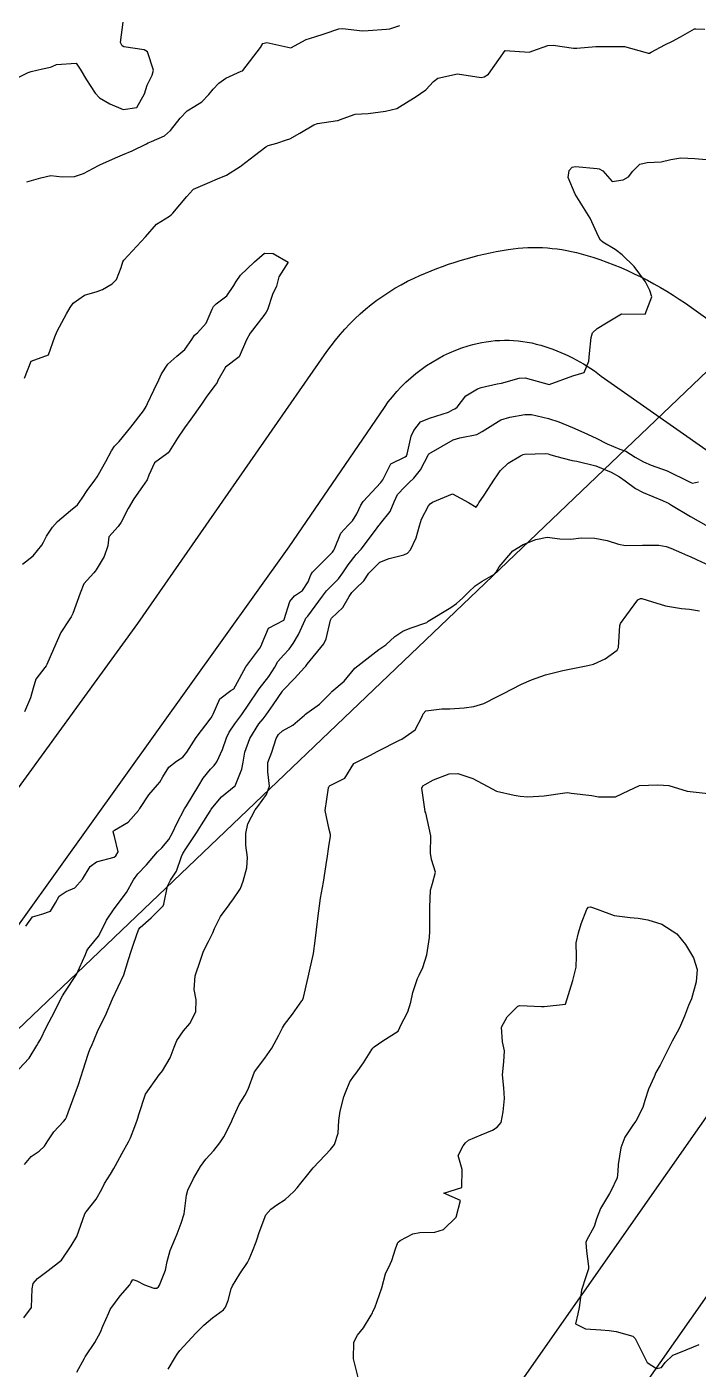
# Model space of a CAD drawing. Header units: metres. Extents: x 298520 to 308411, y 7433745 to 7450750.
# Drawn here: x 302506.7 to 302563, y 7441475.9 to 7441588.6 of the extents above; entities that cross this region are included whole.
import ezdxf

# ---------------------------------------------------------------- set-up
doc = ezdxf.new("R2010")
doc.units = ezdxf.units.M
doc.header["$LTSCALE"] = 10
doc.linetypes.add('CONTINUO', pattern=[0])
for name, color, linetype in [('Curvas de Nivel 1m', 11, 'Continuous'), ('Curvas de Nivel 5m', 15, 'Continuous'), ('TEXTO', 45, 'Continuous'), ('Vias Primárias', 230, 'Continuous')]:
    doc.layers.add(name, color=color, linetype=linetype)

msp = doc.modelspace()

# ---------------------------------------------------------------- linework, layer by layer
at = {"layer": 'Curvas de Nivel 1m', "flags": 128}
for points, elevation in [([(302505.68, 7441584.2), (302506.8, 7441584.75), (302507.04, 7441584.84), (302508.01, 7441585.07), (302508.66, 7441585.21), (302508.8, 7441585.26), (302509.18, 7441585.42), (302510.81, 7441585.53), (302511.15, 7441585.03), (302511.68, 7441584.13), (302512.43, 7441583.01), (302512.78, 7441582.64), (302513.64, 7441582.13), (302514.76, 7441581.66), (302515.91, 7441581.83), (302516.56, 7441582.96), (302516.79, 7441583.69), (302517.21, 7441584.54), (302517.32, 7441584.95), (302516.82, 7441586.48), (302516.53, 7441586.67), (302514.82, 7441586.91), (302514.69, 7441586.99), (302514.55, 7441587.27), (302514.77, 7441588.99)], 726), ([(302506.49, 7441559.08), (302507.06, 7441560.52), (302508.51, 7441561.06), (302509.02, 7441562.57), (302509.22, 7441563.05), (302510.01, 7441564.49), (302510.32, 7441565.03), (302510.57, 7441565.38), (302511.53, 7441566.06), (302512.58, 7441566.36), (302513.04, 7441566.54), (302513.83, 7441567), (302514.2, 7441567.38), (302514.6, 7441568.38), (302514.74, 7441568.86), (302514.81, 7441568.99), (302516.63, 7441570.96), (302517.57, 7441572.03), (302518.66, 7441572.7), (302518.8, 7441572.8), (302518.93, 7441572.94), (302520.1, 7441574.34), (302520.6, 7441574.91), (302520.68, 7441574.96), (302522.03, 7441575.56), (302522.69, 7441575.83), (302523.43, 7441576.15), (302524.59, 7441576.87), (302524.66, 7441576.92), (302524.7, 7441576.96), (302525.77, 7441577.8), (302526.73, 7441578.52), (302526.94, 7441578.62), (302527.65, 7441578.83), (302528.47, 7441579.09), (302528.74, 7441579.19), (302529.6, 7441579.66), (302530.75, 7441580.36), (302531.06, 7441580.48), (302532.75, 7441580.72), (302532.79, 7441580.73), (302532.92, 7441580.77), (302534.24, 7441581.27), (302534.76, 7441581.29), (302535.33, 7441581.32), (302536.76, 7441581.5), (302537.73, 7441581.74), (302538.77, 7441582.37), (302539.26, 7441582.69), (302540.15, 7441583.31), (302540.79, 7441584.01), (302541.17, 7441584.29), (302542.8, 7441584.65), (302544.8, 7441584.34), (302545.04, 7441584.38), (302545.42, 7441584.62), (302546.82, 7441586.6), (302548.82, 7441586.47), (302548.91, 7441586.49), (302549.13, 7441586.58), (302550.39, 7441587.01), (302550.83, 7441587.06), (302552.55, 7441586.81), (302552.83, 7441586.79), (302554.42, 7441586.93), (302554.83, 7441586.94), (302556.37, 7441586.95), (302556.83, 7441586.94), (302558.53, 7441586.46), (302558.82, 7441586.37), (302558.91, 7441586.38), (302559.06, 7441586.46), (302560.2, 7441587.08), (302560.84, 7441587.38), (302561.53, 7441587.74), (302562.68, 7441588.41), (302562.8, 7441588.43), (302563.57, 7441588.4)], 728), ([(302506.69, 7441575.58), (302507.85, 7441575.91), (302508.69, 7441576.11), (302509.65, 7441576.01), (302510.69, 7441576.02), (302511.44, 7441576.28), (302512.7, 7441576.94), (302512.74, 7441576.97), (302512.82, 7441577.01), (302514.12, 7441577.59), (302514.72, 7441577.83), (302515.52, 7441578.17), (302516.73, 7441578.78), (302516.85, 7441578.84), (302517.15, 7441578.96), (302518.24, 7441579.45), (302518.74, 7441579.88), (302519.55, 7441580.93), (302520.13, 7441581.55), (302520.77, 7441581.94), (302521.37, 7441582.3), (302521.96, 7441582.9), (302522.32, 7441583.35), (302522.79, 7441583.86), (302523.39, 7441584.29), (302524.67, 7441584.87), (302524.77, 7441584.91), (302524.8, 7441584.93), (302526.29, 7441586.85), (302526.49, 7441587.18), (302526.83, 7441587.28), (302528.82, 7441586.82), (302530.12, 7441587.52), (302530.84, 7441587.76), (302531.63, 7441587.99), (302532.85, 7441588.42), (302533.17, 7441588.45), (302534.85, 7441588.25), (302535.32, 7441588.27), (302536.85, 7441588.4), (302537.13, 7441588.43), (302537.97, 7441588.71)], 727), ([(302506.59, 7441513.07), (302507.17, 7441513.85), (302507.95, 7441514.08), (302508.68, 7441514.33), (302509.1, 7441515.05), (302509.41, 7441515.61), (302509.98, 7441516), (302510.7, 7441516.31), (302511.35, 7441517.02), (302512, 7441518.08), (302512.53, 7441518.48), (302514.01, 7441518.88), (302514.15, 7441518.99), (302514.34, 7441519.31), (302514.03, 7441520.61), (302513.93, 7441520.99), (302513.95, 7441521.08), (302514.04, 7441521.14), (302515.19, 7441521.82), (302516.06, 7441522.8), (302516.12, 7441522.9), (302516.16, 7441522.96), (302516.93, 7441524.1), (302517.64, 7441524.94), (302517.85, 7441525.18), (302518.09, 7441525.63), (302518.61, 7441526.43), (302519.23, 7441526.93), (302519.78, 7441527.26), (302520.12, 7441527.69), (302520.89, 7441528.91), (302522.15, 7441530.57), (302522.27, 7441530.77), (302522.32, 7441530.89), (302522.88, 7441532.17), (302523.81, 7441532.87), (302524.05, 7441533.01), (302524.19, 7441533.27), (302525.07, 7441534.86), (302526.22, 7441536.42), (302526.38, 7441536.68), (302526.43, 7441536.84), (302526.96, 7441538.11), (302528.25, 7441538.77), (302528.28, 7441538.8), (302528.28, 7441538.82), (302528.75, 7441540.34), (302529.15, 7441540.81), (302529.81, 7441541.27), (302530.29, 7441542), (302530.52, 7441542.57), (302530.66, 7441542.79), (302532.32, 7441544.48), (302532.45, 7441544.64), (302532.5, 7441544.77), (302533.03, 7441546.07), (302533.63, 7441546.76), (302534, 7441547.1), (302534.36, 7441547.7), (302534.69, 7441548.42), (302534.9, 7441548.74), (302536.39, 7441550.32), (302536.56, 7441550.55), (302536.64, 7441550.72), (302537.23, 7441551.89), (302538.42, 7441552.5), (302538.54, 7441552.58), (302538.58, 7441552.7), (302538.92, 7441554.21), (302539.15, 7441554.69), (302539.72, 7441555.42), (302540.45, 7441555.74), (302542.05, 7441556.24), (302542.46, 7441556.45), (302542.59, 7441556.52), (302542.78, 7441556.65), (302543.52, 7441557.6), (302544.49, 7441558.2), (302544.81, 7441558.3), (302546.13, 7441558.61), (302546.49, 7441558.68), (302547.99, 7441559.1), (302548.5, 7441559.12), (302550.49, 7441558.56), (302552.5, 7441559.3), (302553.45, 7441559.57), (302553.84, 7441560.52), (302553.88, 7441561.15), (302554.02, 7441562.52), (302554.15, 7441562.91), (302554.54, 7441563.26), (302555.3, 7441563.75), (302556.56, 7441564.48), (302558.56, 7441564.46), (302559.12, 7441565.91), (302558.96, 7441566.46), (302558.59, 7441567.17), (302557.63, 7441568.47), (302556.62, 7441569.45), (302556.03, 7441569.89), (302554.99, 7441570.5), (302554.8, 7441570.67), (302554.64, 7441571), (302553.94, 7441572.52), (302552.68, 7441574.53), (302552.1, 7441575.94), (302552.19, 7441576.54), (302552.42, 7441576.82), (302552.71, 7441576.87), (302554.53, 7441576.69), (302554.71, 7441576.66), (302554.99, 7441576.51), (302555.8, 7441575.6), (302556.7, 7441575.75), (302557.17, 7441576.01), (302557.51, 7441576.47), (302558.11, 7441577.07), (302558.71, 7441577.19), (302559.91, 7441577.26), (302560.72, 7441577.46), (302561.55, 7441577.6), (302562.72, 7441577.54), (302563.66, 7441577.46)], 729), ([(302506.31, 7441543.47), (302507.21, 7441544.17), (302507.93, 7441545.06), (302508.07, 7441545.32), (302508.33, 7441545.82), (302508.83, 7441546.57), (302509.25, 7441547.05), (302510.36, 7441547.97), (302510.94, 7441548.45), (302511.33, 7441549.02), (302511.74, 7441549.65), (302512.39, 7441550.53), (302512.58, 7441550.82), (302512.7, 7441551.01), (302513.32, 7441552.09), (302513.79, 7441553), (302514.05, 7441553.37), (302514.43, 7441553.77), (302515.41, 7441554.98), (302516.46, 7441556.35), (302516.7, 7441556.72), (302516.81, 7441556.96), (302517.34, 7441558.09), (302517.75, 7441558.95), (302517.99, 7441559.45), (302518.51, 7441560.27), (302519.27, 7441560.93), (302519.94, 7441561.5), (302520.53, 7441562.34), (302520.75, 7441562.7), (302520.99, 7441562.91), (302521.74, 7441563.71), (302522.24, 7441564.89), (302522.34, 7441565.12), (302522.57, 7441565.33), (302523.45, 7441566), (302524.05, 7441566.88), (302524.24, 7441567.22), (302524.6, 7441567.74), (302525.18, 7441568.28), (302525.77, 7441568.85), (302526.62, 7441569.6), (302527.35, 7441569.56), (302528.61, 7441568.82), (302527.82, 7441567.6), (302527.63, 7441566.83), (302527.3, 7441566.11), (302526.86, 7441564.84), (302526.77, 7441564.63), (302526.56, 7441564.34), (302525.42, 7441562.86), (302525.1, 7441562.3), (302524.51, 7441560.87), (302523.36, 7441560.02), (302522.72, 7441558.89), (302522.64, 7441558.74), (302522.49, 7441558.51), (302521.78, 7441557.59), (302521.34, 7441556.9), (302520.45, 7441555.65), (302519.91, 7441554.93), (302519.33, 7441554.04), (302518.62, 7441552.94), (302518.53, 7441552.83), (302518.42, 7441552.75), (302517.39, 7441551.97), (302516.93, 7441550.95), (302516.78, 7441550.56), (302516.38, 7441550), (302515.65, 7441548.97), (302515.19, 7441548.15), (302514.61, 7441546.99), (302514.34, 7441546.63), (302513.57, 7441545.76), (302513.47, 7441545), (302513.18, 7441544.13), (302512.5, 7441543.01), (302512.43, 7441542.88), (302512.3, 7441542.75), (302511.48, 7441541.82), (302511.16, 7441541.03), (302510.54, 7441539.32), (302510.41, 7441539.04), (302510.25, 7441538.79), (302509.53, 7441537.75), (302509.23, 7441537.05), (302508.92, 7441536.35), (302508.37, 7441535.06), (302508.32, 7441534.94), (302508.2, 7441534.8), (302507.43, 7441533.82), (302507.21, 7441533.07), (302506.98, 7441532.26), (302506.49, 7441531.08)], 729), ([(302506.48, 7441493.07), (302507.05, 7441493.73), (302507.71, 7441494.2), (302508.16, 7441494.61), (302508.46, 7441495.05), (302508.96, 7441495.82), (302509.75, 7441496.67), (302509.92, 7441496.87), (302510, 7441497.04), (302510.16, 7441497.43), (302510.74, 7441499.03), (302511.01, 7441499.79), (302511.41, 7441501.02), (302511.82, 7441502.33), (302512.01, 7441502.82), (302512.1, 7441503.01), (302512.61, 7441504.23), (302512.97, 7441505), (302513.28, 7441505.57), (302513.87, 7441506.99), (302514.81, 7441508.98), (302515.22, 7441510.28), (302515.44, 7441510.97), (302515.56, 7441511.32), (302515.94, 7441512.47), (302516.07, 7441512.83), (302516.18, 7441512.96), (302517.11, 7441513.79), (302517.96, 7441514.62), (302518.11, 7441514.79), (302518.18, 7441514.94), (302518.48, 7441516.44), (302518.74, 7441516.93), (302519.23, 7441517.7), (302519.66, 7441518.92), (302519.77, 7441519.17), (302520.02, 7441519.56), (302520.91, 7441520.91), (302521.35, 7441521.59), (302522.06, 7441522.74), (302522.12, 7441522.83), (302522.16, 7441522.89), (302523.01, 7441523.95), (302524.08, 7441524.8), (302524.15, 7441524.87), (302524.71, 7441526.25), (302524.82, 7441526.86), (302524.97, 7441527.7), (302525.39, 7441528.85), (302526.15, 7441530.06), (302526.5, 7441530.49), (302526.77, 7441530.83), (302527.34, 7441531.65), (302528.13, 7441532.82), (302528.15, 7441532.86), (302528.18, 7441532.9), (302529.13, 7441533.87), (302529.99, 7441534.8), (302530.08, 7441534.92), (302530.21, 7441535.08), (302531.59, 7441536.78), (302531.8, 7441537.21), (302532.16, 7441538.77), (302532.25, 7441538.94), (302533.19, 7441539.84), (302533.73, 7441540.76), (302533.95, 7441541.09), (302534.28, 7441541.43), (302534.95, 7441542.08), (302535.38, 7441542.73), (302536.31, 7441543.64), (302537.09, 7441543.94), (302538.32, 7441544.26), (302538.61, 7441544.41), (302538.86, 7441544.69), (302539.34, 7441545.68), (302539.62, 7441546.69), (302539.78, 7441547.25), (302540.37, 7441548.38), (302540.51, 7441548.54), (302540.72, 7441548.67), (302542.38, 7441549.37), (302543.74, 7441548.64), (302544.37, 7441548.26), (302544.52, 7441548.47), (302544.6, 7441548.63), (302545.04, 7441549.28), (302545.91, 7441550.61), (302546.11, 7441550.9), (302546.4, 7441551.31), (302547.05, 7441551.95), (302548.1, 7441552.58), (302548.32, 7441552.69), (302548.42, 7441552.71), (302550.22, 7441552.77), (302550.42, 7441552.73), (302550.56, 7441552.69), (302551.02, 7441552.55), (302552.42, 7441552.19), (302552.83, 7441552.11), (302554.41, 7441551.73), (302555.71, 7441551.19), (302556.4, 7441550.81), (302556.87, 7441550.48), (302557.74, 7441549.82), (302558.38, 7441549.49), (302560, 7441548.82), (302560.38, 7441548.66), (302560.52, 7441548.59), (302560.77, 7441548.43), (302562.36, 7441547.48), (302564.29, 7441546.39)], 731), ([(302506.42, 7441480.2), (302507.08, 7441481.07), (302507.13, 7441482.62), (302507.21, 7441483.07), (302507.59, 7441483.51), (302508.47, 7441484.17), (302509.6, 7441485.04), (302510.4, 7441486.25), (302510.87, 7441487.02), (302511.56, 7441488.92), (302511.6, 7441489.01), (302511.62, 7441489.04), (302511.65, 7441489.09), (302512.51, 7441490.16), (302512.97, 7441491), (302513.21, 7441491.47), (302513.7, 7441492.27), (302513.97, 7441492.72), (302514.12, 7441492.99), (302514.68, 7441494.01), (302515.22, 7441494.98), (302515.38, 7441495.32), (302515.74, 7441496.26), (302515.94, 7441496.78), (302515.99, 7441496.97), (302516.07, 7441497.28), (302516.65, 7441498.96), (302517.79, 7441500.61), (302517.95, 7441500.78), (302518.07, 7441500.94), (302518.71, 7441502.03), (302519.05, 7441502.93), (302519.28, 7441503.47), (302519.84, 7441504.28), (302520.37, 7441504.91), (302520.86, 7441505.9), (302520.88, 7441506.9), (302520.73, 7441507.75), (302520.8, 7441508.91), (302521.24, 7441510.23), (302521.49, 7441510.9), (302521.62, 7441511.2), (302521.93, 7441511.8), (302522.29, 7441512.53), (302522.43, 7441512.89), (302522.94, 7441513.9), (302523.65, 7441514.87), (302523.78, 7441515.05), (302523.97, 7441515.3), (302524.61, 7441516.23), (302524.84, 7441516.86), (302525.14, 7441517.99), (302525.21, 7441518.85), (302525.06, 7441519.89), (302525.05, 7441520.85), (302525.23, 7441521.67), (302525.85, 7441522.84), (302526.07, 7441523.12), (302526.78, 7441524.13), (302527.03, 7441524.83), (302526.89, 7441526.05), (302526.91, 7441526.83), (302527.25, 7441527.7), (302527.6, 7441528.83), (302527.79, 7441529.17), (302528.14, 7441529.48), (302528.99, 7441529.97), (302529.98, 7441530.8), (302530.06, 7441530.89), (302530.16, 7441530.97), (302531.24, 7441531.71), (302532.18, 7441532.68), (302532.22, 7441532.73), (302532.26, 7441532.77), (302533.31, 7441533.64), (302534.2, 7441534.75), (302536.22, 7441536.3), (302536.47, 7441536.47), (302536.79, 7441536.71), (302537.55, 7441537.39), (302538.24, 7441537.86), (302538.85, 7441538.09), (302540.25, 7441538.58), (302540.3, 7441538.63), (302540.36, 7441538.68), (302542.26, 7441539.83), (302542.74, 7441540.17), (302543.26, 7441540.64), (302543.76, 7441541.15), (302544.29, 7441541.66), (302544.87, 7441542.05), (302545.86, 7441542.61), (302546.07, 7441542.85), (302546.31, 7441543.26), (302547.45, 7441544.59), (302548.33, 7441545.13), (302549.37, 7441545.54), (302550.33, 7441545.74), (302551.4, 7441545.61), (302552.33, 7441545.58), (302553.18, 7441545.68), (302554.33, 7441545.67), (302555.38, 7441545.45), (302556.33, 7441545.14), (302556.9, 7441545.05), (302558.33, 7441545.07), (302559.71, 7441545.06), (302560.33, 7441544.95), (302560.71, 7441544.82), (302561.61, 7441544.42), (302562.11, 7441544.2), (302562.32, 7441544.12), (302562.85, 7441543.87), (302564.31, 7441543.19)], 732), ([(302510.88, 7441475.63), (302511.51, 7441476.82), (302511.59, 7441476.93), (302511.64, 7441477.01), (302512.4, 7441478.12), (302512.86, 7441479), (302513.05, 7441479.49), (302513.56, 7441480.62), (302513.67, 7441480.88), (302513.74, 7441480.99), (302514.51, 7441482.04), (302515.32, 7441482.97), (302515.42, 7441483.13), (302515.59, 7441483.4), (302515.92, 7441483.3), (302516.56, 7441482.96), (302517.33, 7441482.69), (302517.58, 7441482.69), (302517.72, 7441482.8), (302517.82, 7441482.94), (302518.33, 7441484.19), (302518.47, 7441484.93), (302518.7, 7441485.85), (302519.16, 7441486.92), (302519.3, 7441487.26), (302519.64, 7441488.13), (302519.88, 7441488.92), (302520.09, 7441490.5), (302520.2, 7441490.91), (302520.67, 7441491.88), (302521.24, 7441492.9), (302521.71, 7441493.53), (302522.36, 7441494.24), (302522.87, 7441494.88), (302523.2, 7441495.4), (302523.75, 7441496.44), (302523.89, 7441496.73), (302523.95, 7441496.87), (302524.51, 7441498.12), (302524.96, 7441498.86), (302525.25, 7441499.38), (302525.79, 7441500.85), (302526.64, 7441502.01), (302527.23, 7441502.83), (302527.83, 7441503.94), (302528.13, 7441504.53), (302528.31, 7441504.82), (302528.97, 7441505.69), (302529.76, 7441506.8), (302529.8, 7441506.87), (302529.88, 7441507.1), (302530.28, 7441508.79), (302530.39, 7441509.29), (302530.73, 7441510.79), (302530.87, 7441511.84), (302530.98, 7441512.78), (302531.13, 7441513.96), (302531.23, 7441514.78), (302531.33, 7441515.43), (302531.58, 7441516.78), (302531.86, 7441518.62), (302531.88, 7441518.77), (302532.02, 7441519.76), (302532.15, 7441520.65), (302532.15, 7441520.77), (302532.04, 7441521.21), (302531.72, 7441522.78), (302532, 7441524.69), (302532.03, 7441524.77), (302532.04, 7441524.81), (302532.08, 7441524.86), (302533.35, 7441525.5), (302534.11, 7441526.75), (302535.46, 7441527.4), (302536.12, 7441527.78), (302537.95, 7441528.7), (302538.13, 7441528.78), (302539.27, 7441529.56), (302539.85, 7441530.68), (302539.93, 7441530.91), (302540.16, 7441531.16), (302541.5, 7441531.32), (302542.16, 7441531.34), (302543.38, 7441531.42), (302544.17, 7441531.52), (302545.03, 7441531.77), (302546.18, 7441532.36), (302546.34, 7441532.45), (302546.62, 7441532.6), (302548.19, 7441533.39), (302549.01, 7441533.76), (302550.2, 7441534.17), (302551.66, 7441534.54), (302552.2, 7441534.66), (302553.75, 7441534.98), (302554.21, 7441535.09), (302555.19, 7441535.53), (302556.22, 7441536.25), (302556.32, 7441536.49), (302556.42, 7441538.32), (302556.48, 7441538.49), (302557.02, 7441539.23), (302557.93, 7441540.47), (302558.16, 7441540.58), (302558.27, 7441540.58), (302558.71, 7441540.46), (302560.27, 7441539.98), (302561.61, 7441539.76), (302562.27, 7441539.7), (302563.11, 7441539.56)], 733), ([(302518.54, 7441475.88), (302519.17, 7441476.92), (302519.3, 7441477.14), (302519.52, 7441477.45), (302520.87, 7441478.9), (302521.2, 7441479.23), (302521.54, 7441479.58), (302522.25, 7441480.19), (302523.18, 7441480.87), (302523.36, 7441481.08), (302523.57, 7441481.65), (302523.83, 7441482.62), (302523.93, 7441482.87), (302524.55, 7441483.9), (302525.21, 7441484.85), (302525.34, 7441485.12), (302525.62, 7441485.78), (302525.91, 7441486.57), (302526, 7441486.84), (302526.17, 7441487.37), (302526.72, 7441488.83), (302527.15, 7441489.33), (302527.67, 7441489.68), (302528.36, 7441490.13), (302529.09, 7441490.81), (302529.36, 7441491.12), (302529.68, 7441491.51), (302530.26, 7441492.23), (302530.7, 7441492.79), (302531.71, 7441493.86), (302532.17, 7441494.32), (302532.5, 7441494.76), (302532.8, 7441495.7), (302532.86, 7441496.76), (302532.96, 7441497.56), (302533.29, 7441498.75), (302533.41, 7441499.12), (302533.79, 7441500), (302534.08, 7441500.46), (302534.31, 7441500.74), (302534.94, 7441501.6), (302535.63, 7441502.73), (302535.71, 7441502.84), (302535.82, 7441502.94), (302536.55, 7441503.44), (302537.84, 7441504.26), (302537.97, 7441504.57), (302538.03, 7441504.7), (302538.65, 7441505.9), (302538.9, 7441506.69), (302539.06, 7441507.51), (302539.46, 7441508.68), (302539.61, 7441508.96), (302539.9, 7441509.61), (302540.23, 7441510.68), (302540.46, 7441512.14), (302540.49, 7441512.67), (302540.49, 7441513.22), (302540.48, 7441514.67), (302540.56, 7441516.09), (302540.71, 7441516.67), (302540.96, 7441517.62), (302540.64, 7441518.67), (302540.56, 7441519.22), (302540.57, 7441520.67), (302540.15, 7441522.59), (302540.1, 7441522.68), (302540.09, 7441522.71), (302540.07, 7441522.9), (302539.83, 7441524.68), (302539.91, 7441524.85), (302540.09, 7441524.97), (302540.79, 7441525.37), (302542.1, 7441525.87), (302542.85, 7441525.89), (302544.09, 7441525.49), (302545.71, 7441524.61), (302546.08, 7441524.42), (302547.57, 7441524.08), (302548.08, 7441524), (302548.7, 7441523.95), (302550.08, 7441524.01), (302551.82, 7441524.27), (302552.08, 7441524.29), (302552.35, 7441524.25), (302554.08, 7441524.04), (302554.64, 7441523.94), (302556.08, 7441523.93), (302557.19, 7441524.47), (302558.09, 7441524.88), (302559.58, 7441524.96), (302560.09, 7441524.93), (302560.54, 7441524.88), (302562.08, 7441524.41), (302564.08, 7441524.19)], 734)]:
    msp.add_lwpolyline(points, dxfattribs=dict(at, elevation=elevation))
at = {"layer": 'Curvas de Nivel 5m', "flags": 128}
for points, elevation in [([(302506, 7441501.08), (302506.89, 7441502), (302507.53, 7441503.06), (302507.64, 7441503.25), (302507.83, 7441503.56), (302508.32, 7441504.57), (302508.55, 7441505.05), (302509.01, 7441505.89), (302509.57, 7441507.04), (302509.67, 7441507.24), (302509.88, 7441507.54), (302510.84, 7441509.03), (302511.61, 7441510.71), (302511.72, 7441511.01), (302511.79, 7441511.14), (302511.92, 7441511.28), (302512.7, 7441512.24), (302513.09, 7441513), (302513.37, 7441513.57), (302513.96, 7441514.46), (302514.36, 7441514.98), (302515.04, 7441515.91), (302515.64, 7441516.97), (302516, 7441517.47), (302516.73, 7441518.23), (302517.34, 7441518.95), (302517.65, 7441519.31), (302518.02, 7441519.67), (302518.6, 7441520.36), (302518.91, 7441520.93), (302519.26, 7441521.71), (302519.9, 7441522.92), (302519.97, 7441523.02), (302520.07, 7441523.17), (302521.11, 7441524.9), (302521.48, 7441525.51), (302522.1, 7441526.26), (302522.41, 7441526.58), (302522.62, 7441526.88), (302523.1, 7441527.9), (302523.43, 7441528.88), (302523.65, 7441529.36), (302524.14, 7441530.08), (302524.72, 7441530.86), (302525.31, 7441531.71), (302526.06, 7441532.84), (302526.18, 7441533.01), (302526.99, 7441534.04), (302527.48, 7441534.83), (302527.75, 7441535.29), (302528.21, 7441535.84), (302528.68, 7441536.35), (302529.02, 7441536.81), (302529.47, 7441537.58), (302530.02, 7441538.8), (302530.1, 7441538.95), (302530.26, 7441539.12), (302531.5, 7441540.78), (302531.81, 7441541.24), (302532.29, 7441541.72), (302532.83, 7441542.23), (302533.2, 7441542.76), (302533.63, 7441543.43), (302534.32, 7441544.28), (302534.72, 7441544.74), (302535.94, 7441546.32), (302536.22, 7441546.72), (302536.27, 7441546.79), (302536.35, 7441546.88), (302537.17, 7441547.91), (302537.49, 7441548.71), (302537.78, 7441549.31), (302538.39, 7441549.97), (302538.77, 7441550.32), (302539.15, 7441550.69), (302539.7, 7441551.39), (302540.38, 7441552.68), (302540.4, 7441552.71), (302540.42, 7441552.73), (302540.61, 7441552.86), (302542.44, 7441553.91), (302543.01, 7441554.07), (302544.44, 7441554.37), (302544.87, 7441554.62), (302546.45, 7441555.58), (302547.21, 7441555.83), (302548.46, 7441556.04), (302549.01, 7441556.03), (302550.45, 7441555.71), (302551.32, 7441555.42), (302552.45, 7441554.95), (302553.42, 7441554.52), (302554.44, 7441554.04), (302555.36, 7441553.57), (302556.43, 7441553.14), (302556.92, 7441552.97), (302557.72, 7441552.47), (302558.42, 7441552.06), (302559.07, 7441551.79), (302560.41, 7441551.3), (302562.21, 7441550.41), (302562.33, 7441550.35), (302562.39, 7441550.32), (302562.52, 7441550.28), (302563.02, 7441550.4)], 730), ([(302534.58, 7441474.74), (302534.28, 7441475.96), (302534.08, 7441476.74), (302534.12, 7441478.15), (302534.43, 7441478.74), (302534.92, 7441479.36), (302535.56, 7441480.41), (302535.67, 7441480.62), (302535.72, 7441480.73), (302535.88, 7441481.04), (302536.46, 7441482.72), (302536.78, 7441483.9), (302537.16, 7441484.71), (302537.3, 7441485.01), (302537.62, 7441486), (302537.82, 7441486.51), (302538.01, 7441486.7), (302539.07, 7441487.26), (302539.64, 7441487.37), (302540.91, 7441487.39), (302541.64, 7441487.61), (302542.71, 7441488.64), (302543.07, 7441490.04), (302541.67, 7441490.66), (302543.18, 7441491.14), (302543.2, 7441492.64), (302542.88, 7441493.81), (302543.29, 7441494.63), (302543.47, 7441494.89), (302543.73, 7441495.12), (302544.81, 7441495.55), (302545.74, 7441495.96), (302546.15, 7441496.2), (302546.47, 7441496.6), (302546.65, 7441497.49), (302546.75, 7441498.6), (302546.7, 7441499.51), (302546.59, 7441500.6), (302546.71, 7441501.7), (302546.75, 7441502.6), (302546.59, 7441503.36), (302546.49, 7441504.6), (302546.98, 7441505.47), (302547.87, 7441506.36), (302548.03, 7441506.42), (302549.87, 7441506.33), (302550.09, 7441506.33), (302551.87, 7441506.54), (302552.5, 7441508.52), (302552.77, 7441509.65), (302552.79, 7441510.52), (302552.78, 7441511.67), (302552.96, 7441512.52), (302553.2, 7441513.27), (302553.65, 7441514.51), (302553.81, 7441514.67), (302553.96, 7441514.69), (302554.52, 7441514.5), (302555.96, 7441513.98), (302557.3, 7441513.81), (302557.96, 7441513.76), (302558.78, 7441513.62), (302559.95, 7441513.26), (302561.21, 7441512.43), (302561.93, 7441511.54), (302562.62, 7441510.41), (302562.93, 7441509.43), (302562.82, 7441508.41), (302562.45, 7441506.98), (302562.2, 7441506.42), (302562.1, 7441506.19), (302561.86, 7441505.53), (302561.53, 7441504.74), (302561.38, 7441504.42), (302560.83, 7441503.43), (302560.33, 7441502.43), (302560.16, 7441502.09), (302559.81, 7441501.42), (302559.46, 7441500.78), (302559.3, 7441500.44), (302558.84, 7441499.39), (302558.54, 7441498.45), (302558.36, 7441497.86), (302557.76, 7441496.72), (302557.58, 7441496.46), (302556.86, 7441495.35), (302556.52, 7441494.48), (302556.29, 7441493.06), (302556.27, 7441492.48), (302556.22, 7441491.96), (302555.68, 7441490.82), (302555.55, 7441490.62), (302555.48, 7441490.49), (302554.8, 7441489.36), (302554.48, 7441488.5), (302554.29, 7441487.85), (302553.63, 7441486.68), (302553.58, 7441486.51), (302553.62, 7441485.78), (302553.81, 7441484.51), (302553.81, 7441484.3), (302553.59, 7441483.64), (302553.22, 7441482.52), (302553.03, 7441481.05), (302552.9, 7441480.52), (302552.7, 7441479.68), (302553.54, 7441479.27), (302554.84, 7441479.2), (302555.54, 7441479.13), (302556.11, 7441479.05), (302557.53, 7441478.66), (302557.72, 7441478.46), (302557.88, 7441478.11), (302558.71, 7441476.45), (302559.51, 7441475.93), (302559.93, 7441476.01), (302560.24, 7441476.43), (302560.88, 7441477.07), (302561.52, 7441477.3), (302563.08, 7441477.95)], 735)]:
    msp.add_lwpolyline(points, dxfattribs=dict(at, elevation=elevation))
at = {"layer": 'TEXTO', "linetype": 'CONTINUO'}
msp.add_polyline3d([(302417.48, 7441419.89, 0), (302593.68, 7441588.27, 0)], dxfattribs=at)
at = {"layer": 'Vias Primárias'}
for points in [[(302454.35, 7441463.99), (302458.42, 7441470.1, -0.144536), (302460.07, 7441471.48, -0.071413), (302464.58, 7441472.71, 0.13011), (302469.31, 7441474.62, 0.096193), (302476.18, 7441482.19), (302498.77, 7441514.79), (302516.01, 7441538.48), (302531.86, 7441561.32, -0.132566), (302539.17, 7441567.49, -0.071176), (302547.07, 7441569.89, -0.112715), (302553.58, 7441569.43, -0.083077), (302562.44, 7441565.02), (302608.26, 7441532.27), (302623.29, 7441521.74, 0.122285), (302628.55, 7441519.7, 0.229849), (302638.04, 7441522.92, 0.150409), (302641.36, 7441529.09, 0.163452), (302640.31, 7441537.17), (302634.97, 7441550.01), (302625.99, 7441571.31)], [(302454.35, 7441463.99), (302454.36, 7441463.67, 0.255169), (302454.93, 7441462.66, 0.008268), (302458.48, 7441460.54, 0.018579), (302464.61, 7441457.3, 0.466775), (302468.02, 7441458.85), (302471.59, 7441464.21), (302482.85, 7441479.68), (302503.57, 7441509.83), (302528.69, 7441544.94), (302536.68, 7441556.64, -0.170681), (302543.72, 7441561.81, -0.144899), (302549.79, 7441561.86, -0.095053), (302554.87, 7441559.27), (302574.94, 7441545.17)], [(302582.48, 7441523.93), (302560.44, 7441492.43), (302531.69, 7441451.33), (302529.85, 7441447.54, 0.040665), (302528.71, 7441444.61, 0.193744), (302529.87, 7441432.19, 0.127107), (302536.77, 7441424.46, 0.128228), (302537.44, 7441424.23), (302557.75, 7441419.26, -0.026473), (302569.85, 7441415.61, -0.014996)]]:
    msp.add_lwpolyline(points, format="xyb", dxfattribs=at)
msp.add_lwpolyline([(302591.07, 7441425.43), (302597.58, 7441434.02), (302613.96, 7441457.01), (302631.29, 7441482.26), (302632.06, 7441481.73), (302645.76, 7441494.45), (302623.07, 7441511.07), (302607.62, 7441522, 0.271532), (302593.9, 7441523.17, 0.156015), (302590.84, 7441520.29), (302583.64, 7441510.38), (302569.38, 7441490.1), (302545.85, 7441456.55), (302542.08, 7441451.02, 0.020143), (302539.74, 7441447.26, 0.131473), (302538.61, 7441442.93, 0.154653), (302541.11, 7441435.17, 0.160135), (302545.21, 7441432.15), (302550.93, 7441430.4), (302564.29, 7441426.38), (302576.71, 7441422.3, 0.132962), (302584.31, 7441421.89, 0.043018), (302587.51, 7441422.87, 0.120942)], format="xyb", close=True, dxfattribs=at)

doc.saveas('drawing.dxf')
